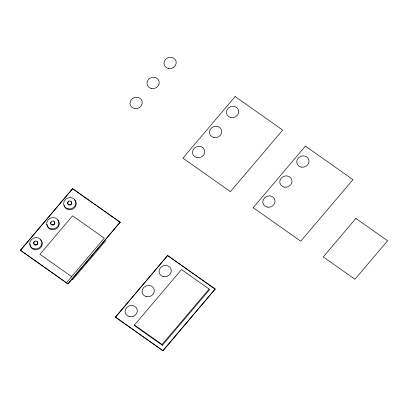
<?xml version="1.0" encoding="UTF-8"?>
<svg xmlns="http://www.w3.org/2000/svg" width="408" height="408" viewBox="0 0 408 408"><rect width="100%" height="100%" fill="white"/><g stroke="black" fill="none" stroke-linecap="round" stroke-linejoin="round"><path stroke-width="0.61" d="M20.4 250.242L72.639 188.664L120.176 222.176L67.993 283.917L20.4 250.242L67.993 283.917M20.456 250.405L72.639 188.664M66.407 282.8L104.28 238.16L72.593 215.817L39.943 254.301L71.629 276.644M67.932 283.754L120.176 222.176M71.655 278.929L72.695 279.659L105.346 241.174L104.989 240.169M115.408 317.098L167.647 255.52L215.179 289.032L162.996 350.773L115.408 317.098L162.996 350.773M115.464 317.261L167.647 255.52M134.487 325.008L181.504 269.591L209.11 289.053L209.401 289.879L162.384 345.296L134.778 325.834L134.487 325.008L162.093 344.469L162.384 345.296M162.093 344.469L209.11 289.053M162.94 350.61L215.179 289.032M167.708 255.689L215.24 289.195M72.701 188.833L120.233 222.34M72.338 278.654L72.695 279.659M36.96 241.628A2.076 1.882 -19.4 0 1 37.352 244.469A2.076 1.882 -19.4 0 1 34.231 244.555A2.076 1.882 -19.4 0 1 34.823 241.689M53.678 221.498A2.076 1.882 -19.4 0 1 54.596 224.109A2.076 1.882 -19.4 0 1 51.648 224.895A2.076 1.882 -19.4 0 1 51.23 222.151M70.788 201.537A2.076 1.882 -19.4 0 1 71.374 204.372A2.076 1.882 -19.4 0 1 68.223 204.566A2.076 1.882 -19.4 0 1 68.779 201.664M40.54 239.884A6.222 5.641 -19.4 0 1 38.143 249.375A6.222 5.641 -19.4 0 1 29.998 243.862M57.824 220.162A6.222 5.641 -19.4 0 1 55.121 229.362A6.222 5.641 -19.4 0 1 46.951 224.262M74.496 199.859A6.222 5.641 -19.4 0 1 72.726 209.075A6.222 5.641 -19.4 0 1 63.964 205.081M235.151 96.563L182.911 158.141L230.444 191.648L282.688 130.076L235.151 96.563M305.439 146.115L253.2 207.692L300.732 241.199L352.971 179.627L305.439 146.115M355.914 218.433L323.258 256.918L354.95 279.261L387.6 240.776L355.914 218.433M129.591 316.72A6.222 5.641 -19.4 0 0 137.144 309.32A6.222 5.641 -19.4 0 0 126.842 307.346A6.222 5.641 -19.4 0 0 129.591 316.72M163.547 276.695A6.222 5.641 -19.4 0 0 171.1 269.3A6.222 5.641 -19.4 0 0 160.798 267.322A6.222 5.641 -19.4 0 0 163.547 276.695M146.569 296.708A6.222 5.641 -19.4 0 0 154.122 289.313A6.222 5.641 -19.4 0 0 143.82 287.334A6.222 5.641 -19.4 0 0 146.569 296.708M35.154 244.729A2.076 1.882 -19.4 0 0 37.674 242.265A2.076 1.882 -19.4 0 0 34.241 241.607A2.076 1.882 -19.4 0 0 35.154 244.729M52.132 224.716A2.076 1.882 -19.4 0 0 54.652 222.253A2.076 1.882 -19.4 0 0 51.219 221.595A2.076 1.882 -19.4 0 0 52.132 224.716M69.115 204.704A2.076 1.882 -19.4 0 0 71.629 202.24A2.076 1.882 -19.4 0 0 68.197 201.583A2.076 1.882 -19.4 0 0 69.115 204.704M34.231 248.87A6.222 5.641 -19.4 0 0 41.789 241.475A6.222 5.641 -19.4 0 0 31.487 239.496A6.222 5.641 -19.4 0 0 34.231 248.87M51.209 228.857A6.222 5.641 -19.4 0 0 58.767 221.462A6.222 5.641 -19.4 0 0 48.465 219.484A6.222 5.641 -19.4 0 0 51.209 228.857M68.192 208.845A6.222 5.641 -19.4 0 0 75.745 201.45A6.222 5.641 -19.4 0 0 65.443 199.471A6.222 5.641 -19.4 0 0 68.192 208.845M134.39 108.523A6.222 5.641 -19.4 0 0 142.106 101.266A6.222 5.641 -19.4 0 0 131.866 99.083A6.222 5.641 -19.4 0 0 134.39 108.523M151.368 88.511A6.222 5.641 -19.4 0 0 159.084 81.253A6.222 5.641 -19.4 0 0 148.844 79.07A6.222 5.641 -19.4 0 0 151.368 88.511M168.346 68.498A6.222 5.641 -19.4 0 0 176.062 61.241A6.222 5.641 -19.4 0 0 165.821 59.058A6.222 5.641 -19.4 0 0 168.346 68.498M301.15 167.096A6.222 5.641 -19.4 0 0 308.866 159.844A6.222 5.641 -19.4 0 0 298.625 157.656A6.222 5.641 -19.4 0 0 301.15 167.096M284.172 187.109A6.222 5.641 -19.4 0 0 291.888 179.857A6.222 5.641 -19.4 0 0 281.647 177.669A6.222 5.641 -19.4 0 0 284.172 187.109M267.194 207.121A6.222 5.641 -19.4 0 0 274.91 199.869A6.222 5.641 -19.4 0 0 264.67 197.681A6.222 5.641 -19.4 0 0 267.194 207.121M196.906 157.57A6.222 5.641 -19.4 0 0 204.622 150.317A6.222 5.641 -19.4 0 0 194.381 148.13A6.222 5.641 -19.4 0 0 196.906 157.57M213.884 137.557A6.222 5.641 -19.4 0 0 221.6 130.305A6.222 5.641 -19.4 0 0 211.364 128.117A6.222 5.641 -19.4 0 0 213.884 137.557M230.867 117.545A6.222 5.641 -19.4 0 0 238.578 110.293A6.222 5.641 -19.4 0 0 228.342 108.105A6.222 5.641 -19.4 0 0 230.867 117.545"/></g></svg>
